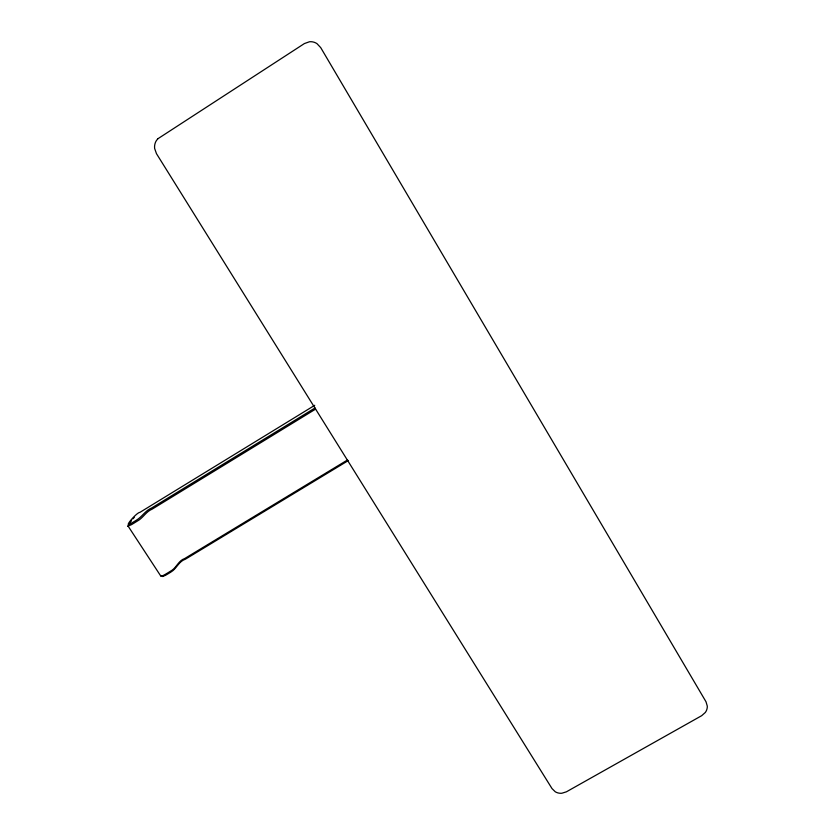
<?xml version="1.0" encoding="UTF-8"?>
<svg xmlns="http://www.w3.org/2000/svg" width="835" height="835" viewBox="0 0 835 835"><rect width="100%" height="100%" fill="white"/><g stroke="black" fill="none" stroke-linecap="round" stroke-linejoin="round"><path stroke-width="1.25" d="M162.501 575.879L162.627 576.536L165.58 575.263A23.109 3.434 -33.3 0 0 171.05 571.965C176.749 568.593 178.607 561.475 185.38 559.21L348.174 460.669M347.579 459.928L184.692 558.542C178.001 560.828 176.498 568.197 170.486 571.192A24.674 3.643 -33.3 0 1 164.62 574.741C163.858 574.96 160.717 577.371 160.936 575.534M160.79 576.066L127.912 525.82M128.486 525.006L129.623 523.388M130.197 522.574L131.502 520.716M132.817 518.869L134.237 517.439M314.732 405.309L139.936 512.356C136.616 512.304 122.098 529.39 131.147 523.368A23.296 2.39 -32.9 0 0 136.648 520.017C142.232 516.656 145.342 510.519 151.646 507.993L315.056 407.96M315.62 409.098L152.147 509.141C145.906 511.667 143.098 518.034 137.295 521.092A24.862 2.568 -33 0 1 131.408 524.693L127.703 526.259M157.742 138.84L156.176 140.927A12.097 11.606 70.2 0 0 154.642 148.484L156.479 153.671L552.019 788.595L555.265 791.778A10.594 9.811 -13.7 0 0 561.809 793.25L566.401 791.82L701.671 715.689L705.324 712.464A10.803 9.978 -22.5 0 0 707.297 706.128L706.003 701.765L320.723 47.637L316.935 43.608A12.379 11.815 87.3 0 0 309.503 41.75L304.41 43.556L157.742 138.84"/></g></svg>
